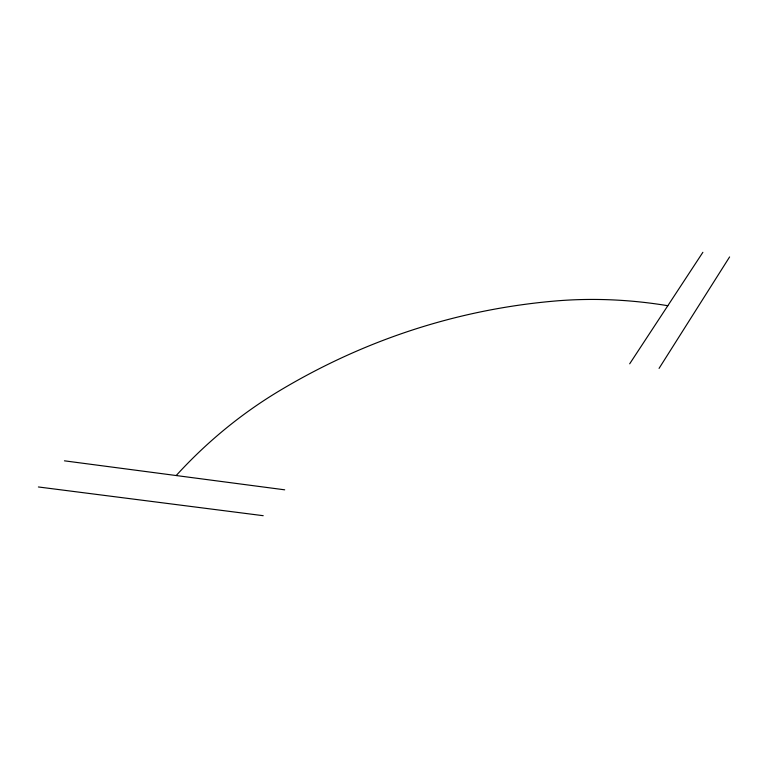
<?xml version="1.0" encoding="UTF-8"?>
<svg xmlns="http://www.w3.org/2000/svg" width="768" height="768" viewBox="0 0 768 768"><rect width="100%" height="100%" fill="white"/><g stroke="black" fill="none" stroke-linecap="round" stroke-linejoin="round"><path stroke-width="1.15" d="M659.059 368.39L729.6 256.944M629.683 363.811L702.874 252.307M38.4 486.97L263.203 515.693M64.454 460.829L284.698 489.821M667.824 305.712A582.077 475.162 59.3 0 0 554.314 301.085A1234.963 884.851 75.9 0 0 279.091 391.008A611.808 520.829 67.1 0 0 176.189 475.536"/></g></svg>
